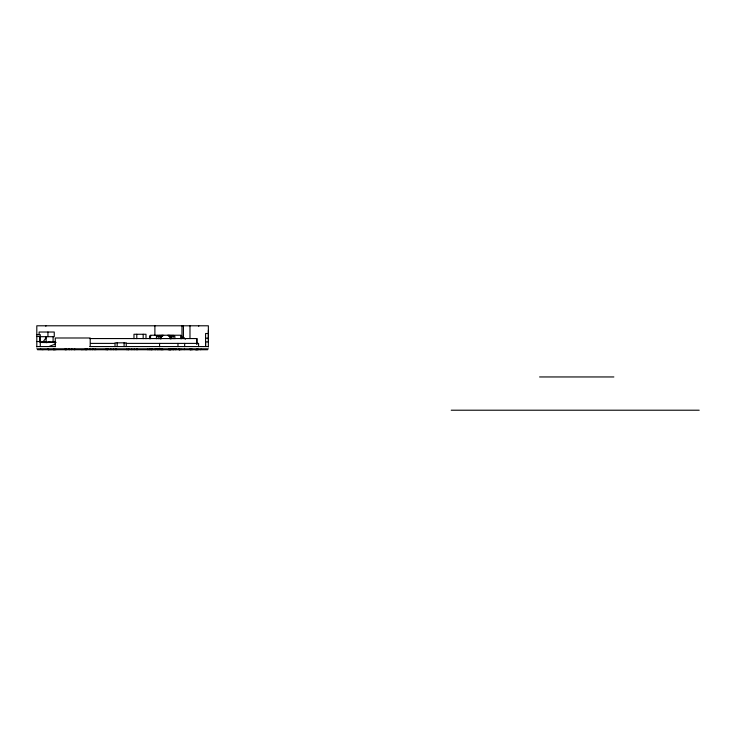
<?xml version="1.0" encoding="UTF-8"?>
<svg xmlns="http://www.w3.org/2000/svg" width="736" height="736" viewBox="0 0 736 736"><rect width="100%" height="100%" fill="white"/><g stroke="black" fill="none" stroke-linecap="round" stroke-linejoin="round"><path stroke-width="1.1" d="M205.583 346.564L205.583 341.909L208.362 341.909M208.362 340.225L208.362 330.4M42.743 342.415L41.391 342.47M65.844 349.729L66.139 348.8M71.512 349.729L71.797 348.8M86.738 349.729L87.023 348.8M92.396 349.729L92.69 348.8M107.631 349.729L107.916 348.8M113.289 349.729L113.574 348.8M128.515 349.729L128.8 348.8M134.182 349.729L134.467 348.8M149.693 348.8L149.408 349.729L148.966 349.204M155.066 349.729L155.351 348.8M170.292 349.729L170.577 348.8M175.959 349.729L176.244 348.8M191.185 349.729L191.47 348.8M196.843 349.729L197.128 348.8M151.8 349.195L151.358 349.729L150.586 349.306M151.8 349.241L151.358 349.729M175.692 349.158L175.315 349.655M189.621 349.158L189.244 349.655M184.607 349.158L184.166 349.683L184.58 349.241M150.668 335.45L150.429 338.762M198.499 349.241L198.223 349.618M42.495 342.59L46.212 337.622M208.352 348.818L36.8 348.8M181.626 349.296L181.12 349.674M180.706 349.306L179.842 349.71M157.568 336.03L158.433 335.45M159.372 336.03L160.641 335.331M161.984 336.03L162.849 335.45M162.389 336.03L163.668 335.331M169.354 349.158L168.443 349.655M169.933 349.158L168.848 349.655M170.338 349.158L169.804 349.453M170.743 349.158L169.832 349.655M171.157 349.158L170.246 349.655M171.966 349.158L171.056 349.655M172.951 349.158L172.04 349.655M173.77 349.158L172.859 349.655M174.754 349.158L173.843 349.655M54.722 342.7L55.706 342.378L54.16 342.406M161.221 335.809L162.684 335.331M178.931 349.729L179.428 349.158M41.308 342.277L40.232 342.277L48.723 342.277M162.279 335.45L160.871 336.278L160.825 338.762M45.825 342.534L52.698 342.332M168.038 349.655L168.949 349.158L169.538 349.729M169.262 349.655L169.97 349.453M49.689 346.187L55.366 344.098M52.808 342.369L54.446 342.442M43.516 342.534L50.526 342.442L49.616 342.424M40.232 342.277L46.598 342.277M150.576 335.257L149.73 335.846A1.233 1.178 90 0 0 149.528 336.536L149.528 338.762M50.057 342.378L50.526 342.442M157.854 335.331L156.446 336.278L156.409 338.762M159.657 335.331L158.249 336.278L158.203 338.762M161.46 335.331L160.052 336.278L160.006 338.762M161.865 335.331L160.457 336.278L160.411 338.762M162.849 335.331L161.331 336.15L161.23 338.762M43.847 342.47L44.454 342.314L43.424 342.314M53.424 342.534L55.881 342.304M45.126 342.461L48.429 342.461M55.292 342.442L54.39 342.534M50.674 342.461L53.857 342.277L49.551 342.369M43.314 342.277L42.697 342.314M52.477 342.442L54.538 342.341M54.344 342.323L55.246 342.314M74.198 349.729L74.667 349.158M94.65 349.729L95.119 349.158M115.34 349.729L115.81 349.158M136.27 349.729L136.758 349.158M200.67 349.729L201.167 349.158M42.348 342.479L45.696 342.442M91.871 349.37L93.472 349.25M44.114 342.479L44.887 342.424M48.098 342.378L46.147 342.277M49.873 342.277L48.401 342.277L55.688 342.277M46.221 342.534L46.764 342.516L45.273 342.406L46.46 342.314M81.135 349.637L86.581 349.444M53.581 342.479L55.062 342.452M56.056 349.444L47.996 349.637M190.449 349.729L191.029 349.729M53.406 349.674L56.111 349.637M208.362 333.518L205.583 333.518L205.583 345.377M36.8 334.641L40.278 334.641L40.278 346.564M150.954 335.23L180.329 335.23M36.8 336.499L39.588 336.499L39.588 341.532L36.8 341.532M40.167 336.692L54.252 336.692L54.252 332.028L39.118 332.028L39.118 334.825M181.332 337.622L184.092 337.622L185.334 339.278M205.583 338.183L208.362 338.183M89.682 338.551L197.073 338.551L197.073 344.144M90.546 343.399L114.687 343.399M126.187 343.399L198.591 343.399L198.591 346.638M36.8 346.564L55.586 346.564M89.81 346.564L208.362 346.564M37.499 349.729L207.672 349.729M539.589 376.952L613.861 376.952M451.223 410.21L699.2 410.21M195.334 349.701L197.993 349.71M44.04 342.277L46 342.314L43.875 342.286M40.922 342.341L41.75 342.369M49.358 342.47L49.928 342.498M52.753 342.277L53.627 342.341M46 342.461L45.301 342.433M42.964 349.729L42.467 349.582M173.429 335.331L174.837 336.278L174.883 338.762M172.445 335.331L173.714 336.03M171.626 335.331L173.034 336.278L173.08 338.762M170.642 335.331L171.92 336.03M169.832 335.331L171.24 336.278L171.286 338.762M169.013 335.331L170.77 336.15L170.872 338.762M168.608 335.331L169.252 335.45M168.029 335.331L169.712 336.03M167.624 335.331L168.894 336.03M190.845 349.729L190.376 349.186M179.483 349.241L179.924 349.729M180.716 335.257L181.562 335.846A1.233 1.178 -90 0 1 181.764 336.536L181.764 338.762M163.254 349.655L162.343 349.158M162.84 349.655L161.938 349.158M162.435 349.655L160.954 349.158M161.313 349.453L161.856 349.655M161.451 349.655L160.54 349.158M161.046 349.655L160.135 349.158M160.227 349.655L159.316 349.158M159.243 349.655L158.332 349.158M150.282 349.71L149.647 349.25M169.013 335.45L170.071 335.809M168.434 335.45L169.298 336.03M169.372 335.607L170.044 336.407L170.062 338.762M179.796 349.683L179.492 349.195M155.563 349.655L155.186 349.158M169.896 335.809L170.467 338.762M157.522 349.158L158.424 349.655L158.139 348.8M156.529 349.158L157.651 349.71L157.955 349.158M191.673 348.846L192.363 349.729M170.08 348.892L170.724 349.729M127.862 349.186L128.276 349.729M106.757 348.818L107.438 349.729M86.195 348.846L86.839 349.729M65.9 348.919L66.488 349.729M180.624 335.45L180.854 338.762M147.467 349.186L147.734 349.582A1.04 0.736 -90 0 0 148.111 349.729M126.509 349.186L126.767 349.582A1.03 0.727 -90 0 0 127.144 349.729M105.653 349.186L105.91 349.582A1.012 0.718 90 0 0 106.288 349.729M40.692 349.158L41.087 349.655L40.774 349.315M179.032 348.8L179.317 349.729M173.365 348.8L173.65 349.729M152.481 348.8L152.766 349.729M137.255 348.8L137.54 349.729M131.588 348.8L131.873 349.729M116.362 348.8L116.647 349.729M110.704 348.8L110.989 349.729M95.478 348.8L95.763 349.729M89.81 348.8L90.096 349.729M74.584 348.8L74.87 349.729M68.926 348.8L69.212 349.729M53.7 348.8L53.986 349.729M48.033 348.8L48.318 349.729M208.362 346.932L208.362 325.79L36.8 325.79L36.8 347.006M205.583 345.552L205.583 346.03M198.72 325.79L198.72 326.25M196.65 338.551L196.65 344.144M189.98 325.79L189.98 338.606M184.662 343.399L184.662 346.638M183.439 325.79L183.439 338.606M181.976 325.79L181.976 338.036M177.974 343.399L177.974 346.638M159.592 343.399L159.592 346.739M154.891 325.79L154.891 335.395M145.995 338.689L145.995 334.264L133.97 334.264L133.97 338.689M143.17 334.264L143.17 338.689M136.795 334.264L136.795 338.689M126.252 346.564L126.252 342.838L115.018 342.838L115.018 346.564M124.099 342.838L124.099 346.564M117.171 342.838L117.171 346.564M90.206 346.564L90.206 337.99L55.255 337.99L55.255 346.564M53.102 336.692L53.102 342.277M47.941 332.028L47.941 336.692M46.147 336.692L46.147 342.12M45.853 325.79L45.853 326.25M65.384 349.72A0.938 0.662 -90 0 1 64.768 349.186M85.615 349.72A0.938 0.662 90 0 1 84.999 349.186M53.056 342.369L52.495 342.461L52.974 342.369M50.802 342.295L50.802 342.295"/></g></svg>
